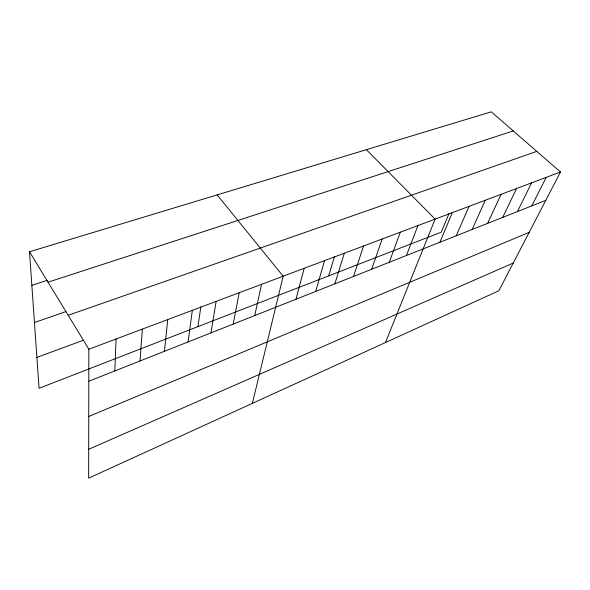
<?xml version="1.0" encoding="UTF-8"?>
<svg xmlns="http://www.w3.org/2000/svg" width="590" height="590" viewBox="0 0 590 590"><rect width="100%" height="100%" fill="white"/><g stroke="black" fill="none" stroke-linecap="round" stroke-linejoin="round"><path stroke-width="0.89" d="M29.5 251.76L88.847 349.214L88.648 478.166L498.889 290.73L560.5 172L491.278 111.834L29.5 251.76L39.058 388.294L441.276 232.165L449.012 213.543M114.836 370.94L116.053 338.992M140.037 360.969L142.345 329.117M164.433 351.308L167.759 319.566M188.062 341.949L192.347 310.325M197.938 326.624L200.843 306.719M210.969 332.885L216.147 301.387M233.183 324.087L239.193 292.729M254.732 315.554L261.525 284.336M252.365 403.361L283.178 276.201L217.135 194.906M295.959 299.241L304.175 268.31M315.687 291.431L324.544 260.655M328.711 275.862L334.478 256.539M334.855 283.834L344.324 253.228M353.491 276.459L363.529 246.008M371.626 269.283L382.187 239.002M389.26 262.299L400.322 232.187M406.429 255.5L417.963 225.557M385.484 342.539L435.118 219.111L366.39 149.676M439.911 242.247L452.309 212.651M456.24 235.786L469.035 206.367M472.14 229.488L485.305 200.253M487.628 223.352L501.146 194.302M502.724 217.378L516.567 188.512M517.445 211.552L531.59 182.863M531.797 205.866L546.229 177.361M88.692 449.285L513.271 263.015M88.743 416.488L529.178 232.357M88.802 381.251L545.802 200.327M88.847 349.214L560.5 172M36.897 357.385L83.36 340.246M68.182 315.281L536.76 151.372M34.456 322.524L65.955 311.594M31.853 285.324L47.355 280.309M48.033 282.19L513.241 130.928"/></g></svg>
